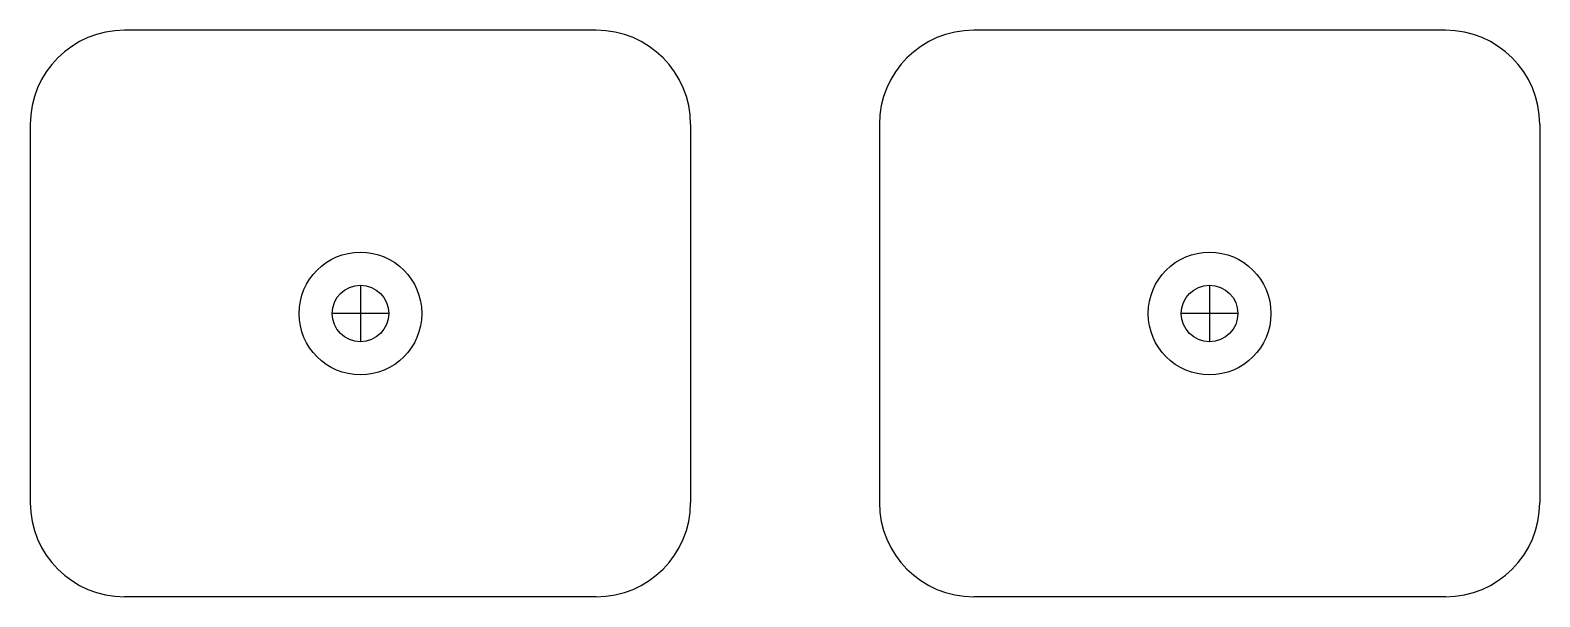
# Model space of a CAD drawing. Extents: x 12.264 to 13.064, y 7.831 to 8.131.
import ezdxf

# ---------------------------------------------------------------- set-up
doc = ezdxf.new("R2010")
doc.units = 0
doc.layers.get('0').update_dxf_attribs({"linetype": 'CONTINUOUS'})

msp = doc.modelspace()

# ---------------------------------------------------------------- linework, layer by layer
at = {"color": 0}
for p, q in [((12.56418, 8.13052), (12.31418, 8.13052)), ((13.01418, 8.13052), (12.76418, 8.13052)), ((12.26418, 8.08052), (12.26418, 7.88052)), ((12.61418, 8.08052), (12.61418, 7.88052)), ((12.71418, 8.08052), (12.71418, 7.88052)), ((13.06418, 8.08052), (13.06418, 7.88052)), ((12.43918, 7.99552), (12.43918, 7.96552)), ((12.88918, 7.99552), (12.88918, 7.96552)), ((12.45418, 7.98052), (12.42418, 7.98052)), ((12.90418, 7.98052), (12.87418, 7.98052)), ((12.56418, 7.83052), (12.31418, 7.83052)), ((13.01418, 7.83052), (12.76418, 7.83052))]:
    msp.add_line(p, q, dxfattribs=at)
for centre, radius in [((12.43918, 7.98052), 0.0325), ((12.88918, 7.98052), 0.0325), ((12.43918, 7.98052), 0.015), ((12.88918, 7.98052), 0.015)]:
    msp.add_circle(centre, radius, dxfattribs=at)
for centre, start, end in [((12.31418, 8.08052), 90, 180), ((12.56418, 8.08052), 0, 90), ((12.76418, 8.08052), 90, 180), ((13.01418, 8.08052), 0, 90), ((12.31418, 7.88052), 180, 270), ((12.56418, 7.88052), 270, 0), ((12.76418, 7.88052), 180, 270), ((13.01418, 7.88052), 270, 0)]:
    msp.add_arc(centre, 0.05, start, end, dxfattribs=at)

doc.saveas('drawing.dxf')
